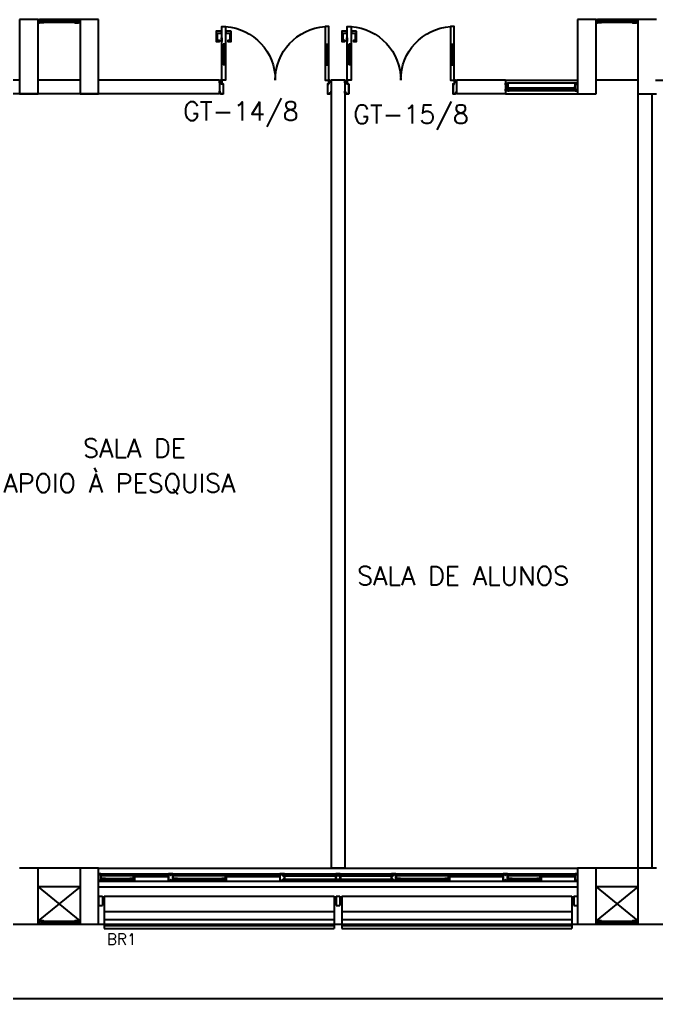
# Model space of a CAD drawing. Header units: millimetres. Extents: x 2686 to 2939, y 1294 to 1441.
# Drawn here: x 2815.47 to 2822.32, y 1393.52 to 1404.05 of the extents above; entities that cross this region are included whole.
import ezdxf

# ---------------------------------------------------------------- set-up
doc = ezdxf.new("R2010")
doc.units = ezdxf.units.MM
for name, color, linetype in [('AR-ALV', 2, 'Continuous'), ('AR-BRISES', 1, 'Continuous'), ('AR-CALÇADA', 1, 'Continuous'), ('AR-ESQ', 1, 'Continuous'), ('AR-ESTC', 3, 'Continuous'), ('AR-PEITORIL', 1, 'Continuous'), ('AR-PORTA', 1, 'Continuous'), ('BR-LINHAS', 1, 'Continuous'), ('BR-MONTANTE', 242, 'Continuous'), ('BR-PAINEL', 1, 'Continuous'), ('BR-SUPORTE', 1, 'Continuous'), ('BR-TEXTO', 2, 'Continuous'), ('DT-ESQ-BAGUETE-C', 1, 'Continuous'), ('DT-ESQ-BAGUETE-V', 1, 'Continuous'), ('DT-ESQ-CHAPA DOBRADA-V', 1, 'Continuous'), ('DT-ESQ-MARCO-V', 1, 'Continuous'), ('DT-ESQ-PERFIL CADEIRA-C', 2, 'Continuous'), ('DT-ESQ-PERFIL CADEIRA-V', 2, 'Continuous'), ('DT-ESQ-PERFIL U SIMPLES-C', 2, 'Continuous'), ('DT-ESQ-PERFIL U-C', 2, 'Continuous'), ('DT-ESQ-PERFIL U-V', 1, 'Continuous'), ('DT-ESQ-VENEZIANA-C', 1, 'Continuous'), ('DT-ESQ-VENEZIANA-V', 1, 'Continuous'), ('DT-ESQ-VIDRO-C', 2, 'Continuous'), ('DT-ESQ-VIDRO-V', 71, 'Continuous'), ('DT-TXTMOD', 1, 'Continuous'), ('ENDEREÇO', 2, 'Continuous'), ('ibio', 2, 'Continuous'), ('maçaneta', 1, 'Continuous'), ('mov', 1, 'Continuous'), ('PM-PERFIL U-C', 2, 'Continuous'), ('PM-VIDRO', 2, 'Continuous'), ('pm1', 2, 'Continuous'), ('pm2', 2, 'Continuous'), ('TEXTO', 2, 'Continuous')]:
    doc.layers.add(name, color=color, linetype=linetype)
doc.styles.add('S10', font='simplex.shx', dxfattribs={"height": 0.1})
doc.styles.add('S12', font='simplex.shx', dxfattribs={"width": 1.1, "height": 0.12})
doc.styles.add('UNB-100', font='simplex.shx', dxfattribs={"height": 0.2})
doc.styles.add('UNB1-100', font='simplex.shx', dxfattribs={"height": 0.2})

# ---------------------------------------------------------------- blocks, each defined once
blk = doc.blocks.new('EF31-P')
at = {"layer": 'DT-ESQ-BAGUETE-C', "ltscale": 0.1}
for points in [[(0.422, -0.08), (0.409, -0.08), (0.409, -0.078), (0.422, -0.078, 0.414214), (0.422, -0.078), (0.422, -0.067, 0.414214), (0.422, -0.067), (0.409, -0.067), (0.409, -0.065), (0.422, -0.065, -0.414214), (0.424, -0.067), (0.424, -0.078, -0.414214)], [(0.702, -0.08), (0.715, -0.08), (0.715, -0.078), (0.702, -0.078, -0.414214), (0.702, -0.078), (0.702, -0.067, -0.414214), (0.702, -0.067), (0.715, -0.067), (0.715, -0.065), (0.702, -0.065, 0.414214), (0.7, -0.067), (0.7, -0.078, 0.414214)], [(1.41, -0.08), (1.396, -0.08), (1.396, -0.078), (1.409, -0.078, 0.414214), (1.41, -0.078), (1.41, -0.067, 0.414214), (1.409, -0.067), (1.396, -0.067), (1.396, -0.065), (1.41, -0.065, -0.414214), (1.411, -0.067), (1.411, -0.078, -0.414214)], [(1.901, -0.08), (1.915, -0.08), (1.915, -0.078), (1.902, -0.078, -0.414214), (1.901, -0.078), (1.901, -0.067, -0.414214), (1.902, -0.067), (1.915, -0.067), (1.915, -0.065), (1.901, -0.065, 0.414214), (1.9, -0.067), (1.9, -0.078, 0.414214)], [(3.81, -0.08), (3.796, -0.08), (3.796, -0.078), (3.809, -0.078, 0.414214), (3.81, -0.078), (3.81, -0.067, 0.414214), (3.809, -0.067), (3.796, -0.067), (3.796, -0.065), (3.81, -0.065, -0.414214), (3.811, -0.067), (3.811, -0.078, -0.414214)], [(4.301, -0.08), (4.315, -0.08), (4.315, -0.078), (4.302, -0.078, -0.414214), (4.301, -0.078), (4.301, -0.067, -0.414214), (4.302, -0.067), (4.315, -0.067), (4.315, -0.065), (4.301, -0.065, 0.414214), (4.3, -0.067), (4.3, -0.078, 0.414214)], [(4.797, -0.08), (4.784, -0.08), (4.784, -0.078), (4.797, -0.078, 0.414214), (4.797, -0.078), (4.797, -0.067, 0.414214), (4.797, -0.067), (4.784, -0.067), (4.784, -0.065), (4.797, -0.065, -0.414214), (4.799, -0.067), (4.799, -0.078, -0.414214)], [(5.076, -0.08), (5.09, -0.08), (5.09, -0.078), (5.077, -0.078, -0.414214), (5.076, -0.078), (5.076, -0.067, -0.414214), (5.077, -0.067), (5.09, -0.067), (5.09, -0.065), (5.076, -0.065, 0.414214), (5.075, -0.067), (5.075, -0.078, 0.414214)], [(0.073, -0.125), (0.06, -0.125), (0.06, -0.124), (0.073, -0.124, 0.414214), (0.073, -0.123), (0.073, -0.112, 0.414214), (0.073, -0.112), (0.06, -0.112), (0.06, -0.11), (0.073, -0.11, -0.414214), (0.075, -0.112), (0.075, -0.124, -0.414214)], [(0.339, -0.125), (0.352, -0.125), (0.352, -0.124), (0.339, -0.124, -0.414214), (0.339, -0.123), (0.339, -0.112, -0.414214), (0.339, -0.112), (0.352, -0.112), (0.352, -0.11), (0.339, -0.11, 0.414214), (0.337, -0.112), (0.337, -0.124, 0.414214)], [(0.848, -0.125), (0.835, -0.125), (0.835, -0.124), (0.848, -0.124, 0.414214), (0.848, -0.123), (0.848, -0.112, 0.414214), (0.848, -0.112), (0.835, -0.112), (0.835, -0.11), (0.848, -0.11, -0.414214), (0.85, -0.112), (0.85, -0.124, -0.414214)], [(1.326, -0.125), (1.34, -0.125), (1.34, -0.124), (1.327, -0.124, -0.414214), (1.326, -0.123), (1.326, -0.112, -0.414214), (1.327, -0.112), (1.34, -0.112), (1.34, -0.11), (1.326, -0.11, 0.414214), (1.325, -0.112), (1.325, -0.124, 0.414214)], [(3.248, -0.125), (3.235, -0.125), (3.235, -0.124), (3.248, -0.124, 0.414214), (3.248, -0.123), (3.248, -0.112, 0.414214), (3.248, -0.112), (3.235, -0.112), (3.235, -0.11), (3.248, -0.11, -0.414214), (3.25, -0.112), (3.25, -0.124, -0.414214)], [(3.726, -0.125), (3.74, -0.125), (3.74, -0.124), (3.727, -0.124, -0.414214), (3.726, -0.123), (3.726, -0.112, -0.414214), (3.727, -0.112), (3.74, -0.112), (3.74, -0.11), (3.726, -0.11, 0.414214), (3.725, -0.112), (3.725, -0.124, 0.414214)], [(4.448, -0.125), (4.435, -0.125), (4.435, -0.124), (4.448, -0.124, 0.414214), (4.448, -0.123), (4.448, -0.112, 0.414214), (4.448, -0.112), (4.435, -0.112), (4.435, -0.11), (4.448, -0.11, -0.414214), (4.45, -0.112), (4.45, -0.124, -0.414214)], [(4.714, -0.125), (4.727, -0.125), (4.727, -0.124), (4.714, -0.124, -0.414214), (4.714, -0.123), (4.714, -0.112, -0.414214), (4.714, -0.112), (4.727, -0.112), (4.727, -0.11), (4.714, -0.11, 0.414214), (4.712, -0.112), (4.712, -0.124, 0.414214)]]:
    blk.add_lwpolyline(points, format="xyb", close=True, dxfattribs=at)
at = {"layer": 'DT-ESQ-BAGUETE-V', "ltscale": 0.1}
for p, q in [((0.422, -0.065), (0.702, -0.065)), ((1.41, -0.065), (1.901, -0.065)), ((3.81, -0.065), (4.301, -0.065)), ((4.797, -0.065), (5.076, -0.065)), ((0.073, -0.11), (0.339, -0.11)), ((0.848, -0.11), (1.326, -0.11)), ((3.248, -0.11), (3.726, -0.11)), ((4.448, -0.11), (4.714, -0.11))]:
    blk.add_line(p, q, dxfattribs=at)
at = {"layer": 'DT-ESQ-CHAPA DOBRADA-V', "ltscale": 0.1}
for p, q in [((0.025, -0.077), (0.374, -0.077)), ((0.025, -0.08), (0.374, -0.08)), ((0.8, -0.077), (1.361, -0.077)), ((0.8, -0.08), (1.361, -0.08)), ((3.2, -0.077), (3.761, -0.077)), ((3.2, -0.08), (3.761, -0.08)), ((4.4, -0.077), (4.749, -0.077)), ((4.4, -0.08), (4.749, -0.08))]:
    blk.add_line(p, q, dxfattribs=at)
at = {"layer": 'DT-ESQ-MARCO-V', "ltscale": 0.1}
for p, q in [((1.998, -0.06), (2.551, -0.06)), ((2.598, -0.06), (3.151, -0.06)), ((1.998, -0.14), (2.551, -0.14)), ((2.598, -0.14), (3.151, -0.14))]:
    blk.add_line(p, q, dxfattribs=at)
at = {"layer": 'DT-ESQ-PERFIL CADEIRA-C', "ltscale": 0.1}
for p, q in [((0.376, -0.088), (0.422, -0.088)), ((0.75, -0.088), (0.702, -0.088)), ((1.363, -0.088), (1.41, -0.088)), ((1.95, -0.088), (1.901, -0.088)), ((3.763, -0.088), (3.81, -0.088)), ((4.35, -0.088), (4.301, -0.088)), ((4.751, -0.088), (4.797, -0.088)), ((5.125, -0.088), (5.076, -0.088)), ((0.025, -0.134), (0.073, -0.134)), ((0.385, -0.134), (0.339, -0.134)), ((0.8, -0.134), (0.848, -0.134)), ((1.373, -0.134), (1.326, -0.134)), ((3.2, -0.134), (3.248, -0.134)), ((3.773, -0.134), (3.726, -0.134)), ((4.4, -0.134), (4.448, -0.134)), ((4.76, -0.134), (4.714, -0.134))]:
    blk.add_line(p, q, dxfattribs=at)
for points in [[(0.422, -0.087, -1), (0.422, -0.09), (0.376, -0.09, -0.414214), (0.374, -0.088), (0.374, -0.067, -0.414214), (0.376, -0.065), (0.407, -0.065, -0.414214), (0.409, -0.067), (0.409, -0.087)], [(0.409, -0.088, -0.198913), (0.408, -0.088, -0.198913), (0.407, -0.087), (0.407, -0.067, 0.414214), (0.407, -0.067), (0.376, -0.067, 0.414214), (0.375, -0.067), (0.375, -0.088, 0.414214), (0.376, -0.088)], [(0.702, -0.09), (0.75, -0.09), (0.75, -0.088), (0.715, -0.088, 0.198912), (0.716, -0.088, 0.198913), (0.716, -0.087), (0.716, -0.067, -0.414214), (0.717, -0.067), (0.75, -0.067), (0.75, -0.065), (0.716, -0.065, 0.414214), (0.715, -0.067), (0.715, -0.078), (0.715, -0.08), (0.715, -0.087), (0.702, -0.087, 1)], [(1.41, -0.087, -1), (1.41, -0.09), (1.363, -0.09, -0.414214), (1.361, -0.088), (1.361, -0.067, -0.414214), (1.363, -0.065), (1.395, -0.065, -0.414214), (1.396, -0.067), (1.396, -0.087)], [(1.396, -0.088, -0.198913), (1.395, -0.088, -0.198913), (1.395, -0.087), (1.395, -0.067, 0.414214), (1.394, -0.067), (1.363, -0.067, 0.414214), (1.363, -0.067), (1.363, -0.088, 0.414214), (1.363, -0.088)], [(1.901, -0.09), (1.95, -0.09), (1.95, -0.088), (1.915, -0.088, 0.198912), (1.916, -0.088, 0.198913), (1.916, -0.087), (1.916, -0.067, -0.414214), (1.917, -0.067), (1.95, -0.067), (1.95, -0.065), (1.916, -0.065, 0.414214), (1.915, -0.067), (1.915, -0.078), (1.915, -0.08), (1.915, -0.087), (1.901, -0.087, 1)], [(3.81, -0.087, -1), (3.81, -0.09), (3.763, -0.09, -0.414214), (3.761, -0.088), (3.761, -0.067, -0.414214), (3.763, -0.065), (3.795, -0.065, -0.414214), (3.796, -0.067), (3.796, -0.087)], [(3.796, -0.088, -0.198913), (3.795, -0.088, -0.198913), (3.795, -0.087), (3.795, -0.067, 0.414214), (3.794, -0.067), (3.763, -0.067, 0.414214), (3.763, -0.067), (3.763, -0.088, 0.414214), (3.763, -0.088)], [(4.301, -0.09), (4.35, -0.09), (4.35, -0.088), (4.315, -0.088, 0.198912), (4.316, -0.088, 0.198913), (4.316, -0.087), (4.316, -0.067, -0.414214), (4.317, -0.067), (4.35, -0.067), (4.35, -0.065), (4.316, -0.065, 0.414214), (4.315, -0.067), (4.315, -0.078), (4.315, -0.08), (4.315, -0.087), (4.301, -0.087, 1)], [(4.797, -0.087, -1), (4.797, -0.09), (4.751, -0.09, -0.414214), (4.749, -0.088), (4.749, -0.067, -0.414214), (4.751, -0.065), (4.782, -0.065, -0.414214), (4.784, -0.067), (4.784, -0.087)], [(4.784, -0.088, -0.198913), (4.783, -0.088, -0.198913), (4.782, -0.087), (4.782, -0.067, 0.414214), (4.782, -0.067), (4.751, -0.067, 0.414214), (4.75, -0.067), (4.75, -0.088, 0.414214), (4.751, -0.088)], [(5.076, -0.09), (5.125, -0.09), (5.125, -0.088), (5.09, -0.088, 0.198912), (5.091, -0.088, 0.198913), (5.091, -0.087), (5.091, -0.067, -0.414214), (5.092, -0.067), (5.125, -0.067), (5.125, -0.065), (5.091, -0.065, 0.414214), (5.09, -0.067), (5.09, -0.078), (5.09, -0.08), (5.09, -0.087), (5.076, -0.087, 1)], [(0.073, -0.135), (0.025, -0.135), (0.025, -0.134), (0.06, -0.134, -0.198912), (0.059, -0.133, -0.198913), (0.058, -0.132), (0.058, -0.112, 0.414214), (0.058, -0.112), (0.025, -0.112), (0.025, -0.11), (0.058, -0.11, -0.414214), (0.06, -0.112), (0.06, -0.124), (0.06, -0.125), (0.06, -0.132), (0.073, -0.132, -1)], [(0.339, -0.132, 1), (0.339, -0.135), (0.385, -0.135, 0.414214), (0.387, -0.133), (0.387, -0.112, 0.414214), (0.385, -0.11), (0.354, -0.11, 0.414214), (0.352, -0.112), (0.352, -0.132)], [(0.352, -0.134, 0.198913), (0.354, -0.133, 0.198913), (0.354, -0.132), (0.354, -0.112, -0.414214), (0.354, -0.112), (0.385, -0.112, -0.414214), (0.386, -0.112), (0.386, -0.133, -0.414214), (0.385, -0.134)], [(0.848, -0.135), (0.8, -0.135), (0.8, -0.134), (0.835, -0.134, -0.198912), (0.834, -0.133, -0.198913), (0.833, -0.132), (0.833, -0.112, 0.414214), (0.833, -0.112), (0.8, -0.112), (0.8, -0.11), (0.833, -0.11, -0.414214), (0.835, -0.112), (0.835, -0.124), (0.835, -0.125), (0.835, -0.132), (0.848, -0.132, -1)], [(1.326, -0.132, 1), (1.326, -0.135), (1.373, -0.135, 0.414214), (1.375, -0.133), (1.375, -0.112, 0.414214), (1.373, -0.11), (1.341, -0.11, 0.414214), (1.34, -0.112), (1.34, -0.132)], [(1.34, -0.134, 0.198913), (1.341, -0.133, 0.198913), (1.341, -0.132), (1.341, -0.112, -0.414214), (1.342, -0.112), (1.373, -0.112, -0.414214), (1.373, -0.112), (1.373, -0.133, -0.414214), (1.373, -0.134)], [(3.248, -0.135), (3.2, -0.135), (3.2, -0.134), (3.235, -0.134, -0.198912), (3.234, -0.133, -0.198913), (3.233, -0.132), (3.233, -0.112, 0.414214), (3.233, -0.112), (3.2, -0.112), (3.2, -0.11), (3.233, -0.11, -0.414214), (3.235, -0.112), (3.235, -0.124), (3.235, -0.125), (3.235, -0.132), (3.248, -0.132, -1)], [(3.726, -0.132, 1), (3.726, -0.135), (3.773, -0.135, 0.414214), (3.775, -0.133), (3.775, -0.112, 0.414214), (3.773, -0.11), (3.741, -0.11, 0.414214), (3.74, -0.112), (3.74, -0.132)], [(3.74, -0.134, 0.198913), (3.741, -0.133, 0.198913), (3.741, -0.132), (3.741, -0.112, -0.414214), (3.742, -0.112), (3.773, -0.112, -0.414214), (3.773, -0.112), (3.773, -0.133, -0.414214), (3.773, -0.134)], [(4.448, -0.135), (4.4, -0.135), (4.4, -0.134), (4.435, -0.134, -0.198912), (4.434, -0.133, -0.198913), (4.433, -0.132), (4.433, -0.112, 0.414214), (4.433, -0.112), (4.4, -0.112), (4.4, -0.11), (4.433, -0.11, -0.414214), (4.435, -0.112), (4.435, -0.124), (4.435, -0.125), (4.435, -0.132), (4.448, -0.132, -1)], [(4.714, -0.132, 1), (4.714, -0.135), (4.76, -0.135, 0.414214), (4.762, -0.133), (4.762, -0.112, 0.414214), (4.76, -0.11), (4.729, -0.11, 0.414214), (4.727, -0.112), (4.727, -0.132)], [(4.727, -0.134, 0.198913), (4.729, -0.133, 0.198913), (4.729, -0.132), (4.729, -0.112, -0.414214), (4.729, -0.112), (4.76, -0.112, -0.414214), (4.761, -0.112), (4.761, -0.133, -0.414214), (4.76, -0.134)]]:
    blk.add_lwpolyline(points, format="xyb", close=True, dxfattribs=at)
at = {"layer": 'DT-ESQ-PERFIL CADEIRA-V', "ltscale": 0.1}
for p, q in [((0.407, -0.09), (0.702, -0.09)), ((1.395, -0.09), (1.901, -0.09)), ((3.795, -0.09), (4.301, -0.09)), ((4.782, -0.09), (5.076, -0.09)), ((0.073, -0.135), (0.339, -0.135)), ((0.848, -0.135), (1.326, -0.135)), ((3.248, -0.135), (3.726, -0.135)), ((4.448, -0.135), (4.714, -0.135))]:
    blk.add_line(p, q, dxfattribs=at)
at = {"layer": 'DT-ESQ-PERFIL U SIMPLES-C', "ltscale": 0.1}
for points in [[(0.376, -0.102), (0.384, -0.102), (0.384, -0.1), (0.376, -0.1, -0.414214), (0.375, -0.1), (0.375, -0.092, -0.414214), (0.376, -0.091), (0.384, -0.091), (0.384, -0.09), (0.376, -0.09, 0.414214), (0.374, -0.092), (0.374, -0.1, 0.414214)], [(0.385, -0.098), (0.377, -0.098), (0.377, -0.1), (0.385, -0.1, -0.414214), (0.386, -0.1), (0.386, -0.108, -0.414214), (0.385, -0.108), (0.377, -0.108), (0.377, -0.11), (0.385, -0.11, 0.414214), (0.387, -0.108), (0.387, -0.1, 0.414214)], [(1.363, -0.102), (1.371, -0.102), (1.371, -0.1), (1.363, -0.1, -0.414214), (1.363, -0.1), (1.363, -0.092, -0.414214), (1.363, -0.091), (1.371, -0.091), (1.371, -0.09), (1.363, -0.09, 0.414214), (1.361, -0.092), (1.361, -0.1, 0.414214)], [(1.373, -0.098), (1.365, -0.098), (1.365, -0.1), (1.373, -0.1, -0.414214), (1.373, -0.1), (1.373, -0.108, -0.414214), (1.373, -0.108), (1.365, -0.108), (1.365, -0.11), (1.373, -0.11, 0.414214), (1.375, -0.108), (1.375, -0.1, 0.414214)], [(3.763, -0.102), (3.771, -0.102), (3.771, -0.1), (3.763, -0.1, -0.414214), (3.763, -0.1), (3.763, -0.092, -0.414214), (3.763, -0.091), (3.771, -0.091), (3.771, -0.09), (3.763, -0.09, 0.414214), (3.761, -0.092), (3.761, -0.1, 0.414214)], [(3.773, -0.098), (3.765, -0.098), (3.765, -0.1), (3.773, -0.1, -0.414214), (3.773, -0.1), (3.773, -0.108, -0.414214), (3.773, -0.108), (3.765, -0.108), (3.765, -0.11), (3.773, -0.11, 0.414214), (3.775, -0.108), (3.775, -0.1, 0.414214)], [(4.751, -0.102), (4.759, -0.102), (4.759, -0.1), (4.751, -0.1, -0.414214), (4.75, -0.1), (4.75, -0.092, -0.414214), (4.751, -0.091), (4.759, -0.091), (4.759, -0.09), (4.751, -0.09, 0.414214), (4.749, -0.092), (4.749, -0.1, 0.414214)], [(4.76, -0.098), (4.752, -0.098), (4.752, -0.1), (4.76, -0.1, -0.414214), (4.761, -0.1), (4.761, -0.108, -0.414214), (4.76, -0.108), (4.752, -0.108), (4.752, -0.11), (4.76, -0.11, 0.414214), (4.762, -0.108), (4.762, -0.1, 0.414214)]]:
    blk.add_lwpolyline(points, format="xyb", close=True, dxfattribs=at)
at = {"layer": 'DT-ESQ-PERFIL U-C', "ltscale": 0.1}
for points in [[(0, -0.062, -0.414214), (0.001, -0.06), (0.023, -0.06, -0.414214), (0.025, -0.062), (0.025, -0.138, -0.414214), (0.023, -0.14), (0.001, -0.14, -0.414214), (0, -0.138), (0, -0.125), (0.001, -0.125), (0.001, -0.138, 0.414214), (0.002, -0.138), (0.023, -0.138, 0.414214), (0.023, -0.138), (0.023, -0.062, 0.414214), (0.023, -0.062), (0.002, -0.062, 0.414214), (0.001, -0.062), (0.001, -0.075), (0, -0.075)], [(0.775, -0.062, 0.414214), (0.773, -0.06), (0.751, -0.06, 0.414214), (0.75, -0.062), (0.75, -0.138, 0.414214), (0.751, -0.14), (0.773, -0.14, 0.414214), (0.775, -0.138), (0.775, -0.125), (0.773, -0.125), (0.773, -0.138, -0.414214), (0.773, -0.138), (0.752, -0.138, -0.414214), (0.751, -0.138), (0.751, -0.062, -0.414214), (0.752, -0.062), (0.773, -0.062, -0.414214), (0.773, -0.062), (0.773, -0.075), (0.775, -0.075)], [(0.775, -0.062, -0.414214), (0.776, -0.06), (0.798, -0.06, -0.414214), (0.8, -0.062), (0.8, -0.138, -0.414214), (0.798, -0.14), (0.776, -0.14, -0.414214), (0.775, -0.138), (0.775, -0.125), (0.776, -0.125), (0.776, -0.138, 0.414214), (0.777, -0.138), (0.798, -0.138, 0.414214), (0.798, -0.138), (0.798, -0.062, 0.414214), (0.798, -0.062), (0.777, -0.062, 0.414214), (0.776, -0.062), (0.776, -0.075), (0.775, -0.075)], [(1.975, -0.062, 0.414214), (1.973, -0.06), (1.951, -0.06, 0.414214), (1.95, -0.062), (1.95, -0.138, 0.414214), (1.951, -0.14), (1.973, -0.14, 0.414214), (1.975, -0.138), (1.975, -0.125), (1.973, -0.125), (1.973, -0.138, -0.414214), (1.973, -0.138), (1.952, -0.138, -0.414214), (1.951, -0.138), (1.951, -0.062, -0.414214), (1.952, -0.062), (1.973, -0.062, -0.414214), (1.973, -0.062), (1.973, -0.075), (1.975, -0.075)], [(2, -0.129), (2, -0.138, -0.414214), (1.998, -0.14), (1.976, -0.14, -0.414214), (1.975, -0.138), (1.975, -0.125), (1.976, -0.125), (1.976, -0.138, 0.414214), (1.977, -0.138), (1.998, -0.138, 0.414214), (1.998, -0.138), (1.998, -0.129), (1.985, -0.129, -0.414214), (1.984, -0.127), (1.984, -0.117, -0.414214), (1.985, -0.116), (1.998, -0.116), (1.998, -0.084), (1.985, -0.084, -0.414214), (1.984, -0.083), (1.984, -0.073, -0.414214), (1.985, -0.071), (1.998, -0.071), (1.998, -0.062, 0.414214), (1.998, -0.062), (1.977, -0.062, 0.414214), (1.976, -0.062), (1.976, -0.075), (1.975, -0.075), (1.975, -0.062, -0.414214), (1.976, -0.06), (1.998, -0.06, -0.414214), (2, -0.062), (2, -0.071, -0.414214), (1.998, -0.073), (1.985, -0.073), (1.985, -0.083), (1.998, -0.083), (1.998, -0.083, -0.414214), (2, -0.084), (2, -0.116, -0.414214), (1.998, -0.117), (1.998, -0.117), (1.985, -0.117), (1.985, -0.127), (1.998, -0.127, -0.414214)], [(2.55, -0.129), (2.55, -0.138, 0.414214), (2.551, -0.14), (2.573, -0.14, 0.414214), (2.575, -0.138), (2.575, -0.125), (2.573, -0.125), (2.573, -0.138, -0.414214), (2.573, -0.138), (2.552, -0.138, -0.414214), (2.551, -0.138), (2.551, -0.129), (2.564, -0.129, 0.414214), (2.566, -0.127), (2.566, -0.117, 0.414214), (2.564, -0.116), (2.551, -0.116), (2.551, -0.084), (2.564, -0.084, 0.414214), (2.566, -0.083), (2.566, -0.073, 0.414214), (2.564, -0.071), (2.551, -0.071), (2.551, -0.062, -0.414214), (2.552, -0.062), (2.573, -0.062, -0.414214), (2.573, -0.062), (2.573, -0.075), (2.575, -0.075), (2.575, -0.062, 0.414214), (2.573, -0.06), (2.551, -0.06, 0.414214), (2.55, -0.062), (2.55, -0.071, 0.414214), (2.551, -0.073), (2.564, -0.073), (2.564, -0.083), (2.551, -0.083), (2.551, -0.083, 0.414214), (2.55, -0.084), (2.55, -0.116, 0.414214), (2.551, -0.117), (2.551, -0.117), (2.564, -0.117), (2.564, -0.127), (2.551, -0.127, 0.414214)], [(2.6, -0.129), (2.6, -0.138, -0.414214), (2.598, -0.14), (2.576, -0.14, -0.414214), (2.575, -0.138), (2.575, -0.125), (2.576, -0.125), (2.576, -0.138, 0.414214), (2.577, -0.138), (2.598, -0.138, 0.414214), (2.598, -0.138), (2.598, -0.129), (2.585, -0.129, -0.414214), (2.584, -0.127), (2.584, -0.117, -0.414214), (2.585, -0.116), (2.598, -0.116), (2.598, -0.084), (2.585, -0.084, -0.414214), (2.584, -0.083), (2.584, -0.073, -0.414214), (2.585, -0.071), (2.598, -0.071), (2.598, -0.062, 0.414214), (2.598, -0.062), (2.577, -0.062, 0.414214), (2.576, -0.062), (2.576, -0.075), (2.575, -0.075), (2.575, -0.062, -0.414214), (2.576, -0.06), (2.598, -0.06, -0.414214), (2.6, -0.062), (2.6, -0.071, -0.414214), (2.598, -0.073), (2.585, -0.073), (2.585, -0.083), (2.598, -0.083), (2.598, -0.083, -0.414214), (2.6, -0.084), (2.6, -0.116, -0.414214), (2.598, -0.117), (2.598, -0.117), (2.585, -0.117), (2.585, -0.127), (2.598, -0.127, -0.414214)], [(3.15, -0.129), (3.15, -0.138, 0.414214), (3.151, -0.14), (3.173, -0.14, 0.414214), (3.175, -0.138), (3.175, -0.125), (3.173, -0.125), (3.173, -0.138, -0.414214), (3.173, -0.138), (3.152, -0.138, -0.414214), (3.151, -0.138), (3.151, -0.129), (3.164, -0.129, 0.414214), (3.166, -0.127), (3.166, -0.117, 0.414214), (3.164, -0.116), (3.151, -0.116), (3.151, -0.084), (3.164, -0.084, 0.414214), (3.166, -0.083), (3.166, -0.073, 0.414214), (3.164, -0.071), (3.151, -0.071), (3.151, -0.062, -0.414214), (3.152, -0.062), (3.173, -0.062, -0.414214), (3.173, -0.062), (3.173, -0.075), (3.175, -0.075), (3.175, -0.062, 0.414214), (3.173, -0.06), (3.151, -0.06, 0.414214), (3.15, -0.062), (3.15, -0.071, 0.414214), (3.151, -0.073), (3.164, -0.073), (3.164, -0.083), (3.151, -0.083), (3.151, -0.083, 0.414214), (3.15, -0.084), (3.15, -0.116, 0.414214), (3.151, -0.117), (3.151, -0.117), (3.164, -0.117), (3.164, -0.127), (3.151, -0.127, 0.414214)], [(3.175, -0.062, -0.414214), (3.176, -0.06), (3.198, -0.06, -0.414214), (3.2, -0.062), (3.2, -0.138, -0.414214), (3.198, -0.14), (3.176, -0.14, -0.414214), (3.175, -0.138), (3.175, -0.125), (3.176, -0.125), (3.176, -0.138, 0.414214), (3.177, -0.138), (3.198, -0.138, 0.414214), (3.198, -0.138), (3.198, -0.062, 0.414214), (3.198, -0.062), (3.177, -0.062, 0.414214), (3.176, -0.062), (3.176, -0.075), (3.175, -0.075)], [(4.375, -0.062, 0.414214), (4.373, -0.06), (4.351, -0.06, 0.414214), (4.35, -0.062), (4.35, -0.138, 0.414214), (4.351, -0.14), (4.373, -0.14, 0.414214), (4.375, -0.138), (4.375, -0.125), (4.373, -0.125), (4.373, -0.138, -0.414214), (4.373, -0.138), (4.352, -0.138, -0.414214), (4.351, -0.138), (4.351, -0.062, -0.414214), (4.352, -0.062), (4.373, -0.062, -0.414214), (4.373, -0.062), (4.373, -0.075), (4.375, -0.075)], [(4.375, -0.062, -0.414214), (4.376, -0.06), (4.398, -0.06, -0.414214), (4.4, -0.062), (4.4, -0.138, -0.414214), (4.398, -0.14), (4.376, -0.14, -0.414214), (4.375, -0.138), (4.375, -0.125), (4.376, -0.125), (4.376, -0.138, 0.414214), (4.377, -0.138), (4.398, -0.138, 0.414214), (4.398, -0.138), (4.398, -0.062, 0.414214), (4.398, -0.062), (4.377, -0.062, 0.414214), (4.376, -0.062), (4.376, -0.075), (4.375, -0.075)], [(5.15, -0.062, 0.414214), (5.148, -0.06), (5.126, -0.06, 0.414214), (5.125, -0.062), (5.125, -0.138, 0.414214), (5.126, -0.14), (5.148, -0.14, 0.414214), (5.15, -0.138), (5.15, -0.125), (5.148, -0.125), (5.148, -0.138, -0.414214), (5.148, -0.138), (5.127, -0.138, -0.414214), (5.126, -0.138), (5.126, -0.062, -0.414214), (5.127, -0.062), (5.148, -0.062, -0.414214), (5.148, -0.062), (5.148, -0.075), (5.15, -0.075)]]:
    blk.add_lwpolyline(points, format="xyb", close=True, dxfattribs=at)
at = {"layer": 'DT-ESQ-PERFIL U-V', "ltscale": 0.1}
for p, q in [((0.023, -0.06), (0.751, -0.06)), ((0.798, -0.06), (1.951, -0.06)), ((3.198, -0.06), (4.351, -0.06)), ((4.398, -0.06), (5.126, -0.06)), ((0.023, -0.14), (0.751, -0.14)), ((0.798, -0.14), (1.951, -0.14)), ((3.198, -0.14), (4.351, -0.14)), ((4.398, -0.14), (5.126, -0.14))]:
    blk.add_line(p, q, dxfattribs=at)
at = {"layer": 'DT-ESQ-VIDRO-C', "ltscale": 0.1}
for points in [[(0.712, -0.085), (0.712, -0.082), (0.411, -0.082), (0.411, -0.085)], [(1.912, -0.085), (1.912, -0.082), (1.399, -0.082), (1.399, -0.085)], [(2.562, -0.081), (2.562, -0.075), (1.987, -0.075), (1.987, -0.081)], [(3.162, -0.081), (3.162, -0.075), (2.587, -0.075), (2.587, -0.081)], [(4.312, -0.085), (4.312, -0.082), (3.799, -0.082), (3.799, -0.085)], [(5.087, -0.085), (5.087, -0.082), (4.786, -0.082), (4.786, -0.085)], [(0.063, -0.13), (0.063, -0.127), (0.349, -0.127), (0.349, -0.13)], [(0.838, -0.13), (0.838, -0.127), (1.337, -0.127), (1.337, -0.13)], [(3.238, -0.13), (3.238, -0.127), (3.737, -0.127), (3.737, -0.13)], [(4.438, -0.13), (4.438, -0.127), (4.724, -0.127), (4.724, -0.13)]]:
    blk.add_lwpolyline(points, close=True, dxfattribs=at)
at = {"layer": 'DT-ESQ-VIDRO-V', "ltscale": 0.1}
for points in [[(2.562, -0.119), (2.562, -0.125), (1.987, -0.125), (1.987, -0.119)], [(3.162, -0.119), (3.162, -0.125), (2.587, -0.125), (2.587, -0.119)]]:
    blk.add_lwpolyline(points, close=True, dxfattribs=at)
at = {"layer": 'DT-TXTMOD', "ltscale": 0.1, "style": 'S10', "flags": 3}
for tag, p in [('M01', (0.025, -0.28)), ('M02', (0.325, -0.28)), ('M03', (0.627, -0.28)), ('M04', (0.929, -0.28)), ('M05', (1.231, -0.28)), ('M06', (1.532, -0.28)), ('M07', (1.834, -0.28)), ('M08', (2.136, -0.28)), ('M09', (2.438, -0.28)), ('M10', (2.739, -0.28)), ('M11', (3.041, -0.28)), ('M12', (3.343, -0.28)), ('M13', (3.645, -0.28)), ('M14', (3.946, -0.28)), ('M15', (4.248, -0.28)), ('M16', (4.55, -0.28)), ('M17', (4.852, -0.28))]:
    blk.add_attdef(tag, p, '', height=0.1, dxfattribs=at)
blk = doc.blocks.new('EF01-P')
at = {"layer": 'DT-ESQ-BAGUETE-C', "ltscale": 0.1}
for points in [[(0.002, 0.035), (0.015, 0.035), (0.015, 0.033), (0.002, 0.033), (0.002, 0.005), (0.015, 0.005), (0.015, 0.004), (0.002, 0.004, -0.414214), (0, 0.005), (0, 0.033, -0.414214)], [(0.448, 0.035), (0.435, 0.035), (0.435, 0.033), (0.448, 0.033), (0.448, 0.005), (0.435, 0.005), (0.435, 0.004), (0.448, 0.004, 0.414214), (0.45, 0.005), (0.45, 0.033, 0.414214)]]:
    blk.add_lwpolyline(points, format="xyb", close=True, dxfattribs=at)
at = {"layer": 'DT-ESQ-PERFIL CADEIRA-C', "ltscale": 0.1}
for points in [[(0.01, 0.002), (0.01, 0.003), (0.002, 0.003, 1), (0.002, 0), (0.015, 0, 0.414214), (0.016, 0.002), (0.016, 0.033), (0.043, 0.033)], [(0.043, 0.006), (0.018, 0.006), (0.018, 0.016), (0.016, 0.016), (0.016, 0.006, 0.414214), (0.018, 0.005), (0.043, 0.005), (0.056, 0.005, 1), (0.056, 0.008), (0.043, 0.008), (0.043, 0.02), (0.043, 0.032), (0.056, 0.032, 1), (0.056, 0.035), (0.043, 0.035), (0.016, 0.035, 0.414214), (0.015, 0.033), (0.015, 0.002), (0.002, 0.002)], [(0.041, 0.02), (0.041, 0.032, -0.414214), (0.043, 0.033), (0.056, 0.033)], [(0.041, 0.02), (0.041, 0.008, 0.414214), (0.043, 0.006), (0.056, 0.006)], [(0.407, 0.006), (0.432, 0.006), (0.432, 0.016), (0.433, 0.016), (0.433, 0.006, -0.414214), (0.432, 0.005), (0.407, 0.005), (0.394, 0.005, -1), (0.394, 0.008), (0.407, 0.008), (0.407, 0.02), (0.407, 0.032), (0.394, 0.032, -1), (0.394, 0.035), (0.407, 0.035), (0.433, 0.035, -0.414214), (0.435, 0.033), (0.435, 0.002), (0.448, 0.002)], [(0.408, 0.02), (0.408, 0.032, 0.414214), (0.407, 0.033), (0.394, 0.033)], [(0.408, 0.02), (0.408, 0.008, -0.414214), (0.407, 0.006), (0.394, 0.006)], [(0.44, 0.002), (0.44, 0.003), (0.448, 0.003, -1), (0.448, 0), (0.435, 0, -0.414214), (0.433, 0.002), (0.433, 0.033), (0.407, 0.033)]]:
    blk.add_lwpolyline(points, format="xyb", dxfattribs=at)
at = {"layer": 'DT-ESQ-PERFIL CADEIRA-V', "ltscale": 0.1}
blk.add_line((0.015, 0), (0.435, 0), dxfattribs=at)
at = {"layer": 'DT-ESQ-VENEZIANA-C', "ltscale": 0.1}
for p, q in [((0.043, 0.011), (0.407, 0.011)), ((0.043, 0.009), (0.407, 0.009))]:
    blk.add_line(p, q, dxfattribs=at)
at = {"layer": 'DT-ESQ-VENEZIANA-V', "ltscale": 0.1}
blk.add_line((0.043, 0.031), (0.407, 0.031), dxfattribs=at)
blk = doc.blocks.new('BR-MODULO1')
at = {"layer": 'BR-LINHAS'}
for p, q in [((0.06, -0.265), (2.535, -0.265)), ((2.615, -0.265), (5.09, -0.265)), ((0.06, -0.352), (2.535, -0.352)), ((0.06, -0.415), (2.535, -0.415)), ((2.615, -0.352), (5.09, -0.352)), ((2.615, -0.415), (5.09, -0.415))]:
    blk.add_line(p, q, dxfattribs=at)
at = {"layer": 'BR-MONTANTE'}
for p, q in [((0, -0.1), (0, -0.2)), ((0, -0.1), (0.04, -0.1)), ((0.04, -0.1), (0.04, -0.2)), ((2.555, -0.1), (2.595, -0.1)), ((2.555, -0.1), (2.555, -0.2)), ((2.595, -0.1), (2.595, -0.2)), ((5.11, -0.1), (5.11, -0.2)), ((5.11, -0.1), (5.15, -0.1)), ((5.15, -0.1), (5.15, -0.2)), ((0, -0.2), (0.04, -0.2)), ((2.555, -0.2), (2.595, -0.2)), ((5.11, -0.2), (5.15, -0.2))]:
    blk.add_line(p, q, dxfattribs=at)
at = {"layer": 'BR-PAINEL'}
for p, q in [((0.06, -0.1), (2.535, -0.1)), ((0.06, -0.1), (0.06, -0.45)), ((2.535, -0.1), (2.535, -0.45)), ((2.615, -0.1), (2.615, -0.45)), ((2.615, -0.1), (5.09, -0.1)), ((5.09, -0.1), (5.09, -0.45)), ((0.06, -0.45), (2.535, -0.45)), ((2.615, -0.45), (5.09, -0.45))]:
    blk.add_line(p, q, dxfattribs=at)
at = {"layer": 'BR-SUPORTE'}
for p, q in [((0.04, -0.14), (0.06, -0.14)), ((0.04, -0.16), (0.06, -0.16)), ((0.05, -0.14), (0.05, -0.16)), ((2.535, -0.14), (2.555, -0.14)), ((2.535, -0.16), (2.555, -0.16)), ((2.545, -0.14), (2.545, -0.16)), ((2.615, -0.14), (2.595, -0.14)), ((2.615, -0.16), (2.595, -0.16)), ((2.605, -0.14), (2.605, -0.16)), ((5.09, -0.14), (5.11, -0.14)), ((5.09, -0.16), (5.11, -0.16)), ((5.1, -0.14), (5.1, -0.16))]:
    blk.add_line(p, q, dxfattribs=at)
blk = doc.blocks.new('EF04A-P')
at = {"layer": 'DT-ESQ-BAGUETE-C', "ltscale": 0.1}
for points in [[(0.039, -0.05), (0.0255, -0.05), (0.0255, -0.0485), (0.039, -0.0485), (0.039, -0.0365), (0.0255, -0.0365), (0.0255, -0.035), (0.039, -0.035, -0.4142136), (0.0405, -0.0365), (0.0405, -0.0485, -0.4142136)], [(0.736, -0.05), (0.7495, -0.05), (0.7495, -0.0485), (0.736, -0.0485), (0.736, -0.0365), (0.7495, -0.0365), (0.7495, -0.035), (0.736, -0.035, 0.4142136), (0.7345, -0.0365), (0.7345, -0.0485, 0.4142136)]]:
    blk.add_lwpolyline(points, format="xyb", close=True, dxfattribs=at)
at = {"layer": 'DT-ESQ-BAGUETE-V', "ltscale": 0.1}
blk.add_line((0.736, -0.05), (0.039, -0.05), dxfattribs=at)
at = {"layer": 'DT-ESQ-CHAPA DOBRADA-V', "ltscale": 0.1}
blk.add_line((0.735, -0.067), (0.04, -0.067), dxfattribs=at)
at = {"layer": 'DT-ESQ-MARCO-V', "ltscale": 0.1}
for p, q in [((0.0235, -0.035), (0.7515, -0.035)), ((0.0235, -0.115), (0.7515, -0.115))]:
    blk.add_line(p, q, dxfattribs=at)
at = {"layer": 'DT-ESQ-PERFIL U-C', "ltscale": 0.1}
for points in [[(0.025, -0.0655), (0.025, -0.0655, 0.4142136), (0.0235, -0.067), (0.0235, -0.1135), (0.0015, -0.1135), (0.0015, -0.1), (0, -0.1), (0, -0.1135, 0.4142136), (0.0015, -0.115), (0.0235, -0.115, 0.4142136), (0.025, -0.1135), (0.025, -0.067), (0.04, -0.067, 1), (0.04, -0.064), (0.025, -0.064), (0.025, -0.0365, 0.4142136), (0.0235, -0.035), (0.0015, -0.035, 0.4142136), (0, -0.0365), (0, -0.05), (0.0015, -0.05), (0.0015, -0.0365), (0.0235, -0.0365), (0.0235, -0.064, 0.4142136), (0.025, -0.0655), (0.04, -0.0655)], [(0.75, -0.0655), (0.75, -0.0655, -0.4142136), (0.7515, -0.067), (0.7515, -0.1135), (0.7735, -0.1135), (0.7735, -0.1), (0.775, -0.1), (0.775, -0.1135, -0.4142136), (0.7735, -0.115), (0.7515, -0.115, -0.4142136), (0.75, -0.1135), (0.75, -0.067), (0.735, -0.067, -1), (0.735, -0.064), (0.75, -0.064), (0.75, -0.0365, -0.4142136), (0.7515, -0.035), (0.7735, -0.035, -0.4142136), (0.775, -0.0365), (0.775, -0.05), (0.7735, -0.05), (0.7735, -0.0365), (0.7515, -0.0365), (0.7515, -0.064, -0.4142136), (0.75, -0.0655), (0.735, -0.0655)]]:
    blk.add_lwpolyline(points, format="xyb", dxfattribs=at)
at = {"layer": 'DT-ESQ-VIDRO-C', "ltscale": 0.1}
blk.add_lwpolyline([(0.027, -0.062), (0.027, -0.052), (0.748, -0.052), (0.748, -0.062)], close=True, dxfattribs=at)
at = {"layer": 'DT-TXTMOD', "ltscale": 0.1, "style": 'S10', "flags": 3}
blk.add_attdef('EF04A', (0.05, 0), '', height=0.1, dxfattribs=at)
blk = doc.blocks.new('marco-d')
at = {"layer": 'PM-PERFIL U-C'}
for p, q in [((-0.013, 0), (-0.001, 0)), ((-0.025, -0.03), (-0.025, -0.011)), ((-0.023, -0.03), (-0.025, -0.03)), ((-0.023, -0.01), (-0.015, -0.01)), ((-0.014, -0.012), (-0.023, -0.012)), ((-0.023, -0.012), (-0.023, -0.03)), ((-0.015, -0.01), (-0.015, -0.001)), ((-0.002, -0.002), (-0.013, -0.002)), ((-0.013, -0.002), (-0.013, -0.01)), ((-0.002, -0.041), (-0.002, -0.002)), ((0.013, -0.043), (-0.001, -0.043)), ((0, -0.001), (0, -0.041)), ((0.013, -0.041), (0, -0.041)), ((0.013, -0.043), (0.013, -0.148)), ((0.015, -0.042), (0.015, -0.148)), ((-0.025, -0.138), (-0.025, -0.12)), ((-0.025, -0.12), (-0.023, -0.12)), ((-0.023, -0.12), (-0.023, -0.138)), ((-0.023, -0.138), (-0.014, -0.138)), ((-0.015, -0.14), (-0.023, -0.14)), ((-0.015, -0.148), (-0.015, -0.14)), ((-0.013, -0.139), (-0.013, -0.148)), ((-0.013, -0.148), (0.013, -0.148)), ((0.013, -0.15), (-0.013, -0.15))]:
    blk.add_line(p, q, dxfattribs=at)
for centre, start, end in [((-0.013, -0.001), 90, 180), ((-0.001, -0.001), 360, 90), ((-0.023, -0.011), 90, 180), ((-0.014, -0.01), 270, 0), ((-0.001, -0.041), 180, 270), ((0.013, -0.042), 0, 90), ((-0.023, -0.138), 180, 270), ((-0.013, -0.148), 180, 270), ((-0.014, -0.139), 0, 90), ((0.013, -0.148), 269.9386, 0)]:
    blk.add_arc(centre, 0.0015, start, end, dxfattribs=at)
blk = doc.blocks.new('marco-e')
at = {"layer": 'PM-PERFIL U-C'}
for p, q in [((-0.015, -0.043), (-0.015, -0.149)), ((-0.013, -0.041), (0, -0.041)), ((-0.013, -0.043), (0.001, -0.043)), ((-0.013, -0.043), (-0.013, -0.148)), ((0, -0.002), (0, -0.041)), ((0.014, 0), (0.002, 0)), ((0.002, -0.042), (0.002, -0.002)), ((0.002, -0.002), (0.013, -0.002)), ((0.013, -0.002), (0.013, -0.011)), ((0.015, -0.01), (0.015, -0.002)), ((0.024, -0.01), (0.015, -0.01)), ((0.015, -0.012), (0.023, -0.012)), ((0.023, -0.012), (0.023, -0.03)), ((0.023, -0.03), (0.025, -0.03)), ((0.025, -0.03), (0.025, -0.012)), ((0.013, -0.148), (-0.013, -0.148)), ((-0.013, -0.15), (0.014, -0.15)), ((0.013, -0.14), (0.013, -0.148)), ((0.023, -0.138), (0.015, -0.138)), ((0.015, -0.14), (0.024, -0.14)), ((0.015, -0.149), (0.015, -0.14)), ((0.025, -0.12), (0.023, -0.12)), ((0.023, -0.12), (0.023, -0.138)), ((0.025, -0.139), (0.025, -0.12))]:
    blk.add_line(p, q, dxfattribs=at)
for centre, start, end in [((-0.013, -0.043), 90, 180), ((0.002, -0.002), 90, 180), ((0.001, -0.042), 270, 0), ((0.015, -0.011), 180, 270), ((0.014, -0.002), 0, 90), ((0.024, -0.012), 0, 90), ((-0.013, -0.149), 180, 270.0614), ((0.015, -0.14), 90, 180), ((0.014, -0.149), 270, 0), ((0.024, -0.139), 270, 0)]:
    blk.add_arc(centre, 0.0015, start, end, dxfattribs=at)
blk = doc.blocks.new('PM6V-B')
at = {"layer": 'maçaneta'}
for points in [[(1.075, 0.675), (1.13, 0.675), (1.13, 0.655), (1.091, 0.655, 0.414214), (1.09, 0.654), (1.09, 0.575), (1.11, 0.575), (1.11, 0.565), (1.075, 0.565)], [(1.18, 0.675), (1.235, 0.675), (1.235, 0.565), (1.2, 0.565), (1.2, 0.575), (1.22, 0.575), (1.22, 0.654, 0.414214), (1.218, 0.655), (1.18, 0.655)]]:
    blk.add_lwpolyline(points, format="xyb", close=True, dxfattribs=at)
for points in [[(1.13, 0.565), (1.13, 0.605), (1.135, 0.605), (1.135, 0.565)], [(1.18, 0.565), (1.18, 0.605), (1.175, 0.605), (1.175, 0.565)]]:
    blk.add_lwpolyline(points, close=True, dxfattribs=at)
at = {"layer": 'mov'}
for centre, start, end in [((0.025, 0.151), 359.8606, 86.0112), ((1.175, 0.151), 93.9888, 180.1394)]:
    blk.add_arc(centre, 0.575, start, end, dxfattribs=at)
at = {"layer": 'PM-VIDRO'}
for p, q in [((0.04, 0.325), (0.04, 0.525)), ((0.05, 0.525), (0.05, 0.325)), ((1.15, 0.525), (1.15, 0.325)), ((1.16, 0.325), (1.16, 0.525))]:
    blk.add_line(p, q, dxfattribs=at)
at = {"layer": 'pm1'}
for p, q in [((0.065, 0.535), (0.04, 0.535)), ((0.04, 0.525), (0.04, 0.535)), ((0.05, 0.535), (0.05, 0.525)), ((0.065, 0.535), (0.065, 0.525)), ((1.135, 0.535), (1.135, 0.525)), ((1.135, 0.535), (1.16, 0.535)), ((1.15, 0.535), (1.15, 0.525)), ((1.16, 0.525), (1.16, 0.535)), ((0.04, 0.525), (0.025, 0.525)), ((0.065, 0.525), (0.05, 0.525)), ((1.135, 0.525), (1.15, 0.525)), ((1.16, 0.525), (1.175, 0.525)), ((0.04, 0.325), (0.025, 0.325)), ((0.04, 0.315), (0.04, 0.325)), ((0.065, 0.325), (0.05, 0.325)), ((0.05, 0.325), (0.05, 0.315)), ((0.065, 0.325), (0.065, 0.315)), ((1.135, 0.325), (1.135, 0.315)), ((1.135, 0.325), (1.15, 0.325)), ((1.15, 0.325), (1.15, 0.315)), ((1.16, 0.315), (1.16, 0.325)), ((1.16, 0.325), (1.175, 0.325)), ((0.065, 0.315), (0.04, 0.315)), ((1.135, 0.315), (1.16, 0.315))]:
    blk.add_line(p, q, dxfattribs=at)
for points in [[(0.025, 0.525), (0.025, 0.725), (0.065, 0.725), (0.065, 0.525)], [(1.175, 0.525), (1.175, 0.725), (1.135, 0.725), (1.135, 0.525)], [(0.065, 0.325), (0.065, 0.15), (0.025, 0.15), (0.025, 0.325)], [(1.135, 0.325), (1.135, 0.15), (1.175, 0.15), (1.175, 0.325)]]:
    blk.add_lwpolyline(points, dxfattribs=at)
at = {"layer": 'pm2'}
for p, q in [((0.025, 0.325), (0.025, 0.525)), ((0.065, 0.525), (0.065, 0.325)), ((1.135, 0.525), (1.135, 0.325)), ((1.175, 0.325), (1.175, 0.525))]:
    blk.add_line(p, q, dxfattribs=at)
at = {"layer": 'pm1'}
for name, p in [('marco-d', (0.025, 0.15)), ('marco-e', (1.175, 0.15))]:
    blk.add_blockref(name, p, dxfattribs=at)
blk = doc.blocks.new('EF01C-P')
at = {"layer": 'DT-ESQ-BAGUETE-C', "ltscale": 0.1}
for points in [[(0.002, 0.035), (0.015, 0.035), (0.015, 0.033), (0.002, 0.033), (0.002, 0.005), (0.015, 0.005), (0.015, 0.004), (0.002, 0.004, -0.414214), (0, 0.005), (0, 0.033, -0.414214)], [(0.448, 0.035), (0.435, 0.035), (0.435, 0.033), (0.448, 0.033), (0.448, 0.005), (0.435, 0.005), (0.435, 0.004), (0.448, 0.004, 0.414214), (0.45, 0.005), (0.45, 0.033, 0.414214)]]:
    blk.add_lwpolyline(points, format="xyb", close=True, dxfattribs=at)
at = {"layer": 'DT-ESQ-PERFIL CADEIRA-C', "ltscale": 0.1}
for points in [[(0.01, 0.002), (0.01, 0.003), (0.002, 0.003, 1), (0.002, 0), (0.015, 0, 0.414214), (0.016, 0.002), (0.016, 0.033), (0.043, 0.033)], [(0.043, 0.006), (0.018, 0.006), (0.018, 0.016), (0.016, 0.016), (0.016, 0.006, 0.414214), (0.018, 0.005), (0.043, 0.005), (0.056, 0.005, 1), (0.056, 0.008), (0.043, 0.008), (0.043, 0.02), (0.043, 0.032), (0.056, 0.032, 1), (0.056, 0.035), (0.043, 0.035), (0.016, 0.035, 0.414214), (0.015, 0.033), (0.015, 0.002), (0.002, 0.002)], [(0.041, 0.02), (0.041, 0.032, -0.414214), (0.043, 0.033), (0.056, 0.033)], [(0.041, 0.02), (0.041, 0.008, 0.414214), (0.043, 0.006), (0.056, 0.006)], [(0.407, 0.006), (0.432, 0.006), (0.432, 0.016), (0.433, 0.016), (0.433, 0.006, -0.414214), (0.432, 0.005), (0.407, 0.005), (0.394, 0.005, -1), (0.394, 0.008), (0.407, 0.008), (0.407, 0.02), (0.407, 0.032), (0.394, 0.032, -1), (0.394, 0.035), (0.407, 0.035), (0.433, 0.035, -0.414214), (0.435, 0.033), (0.435, 0.002), (0.448, 0.002)], [(0.408, 0.02), (0.408, 0.032, 0.414214), (0.407, 0.033), (0.394, 0.033)], [(0.408, 0.02), (0.408, 0.008, -0.414214), (0.407, 0.006), (0.394, 0.006)], [(0.44, 0.002), (0.44, 0.003), (0.448, 0.003, -1), (0.448, 0), (0.435, 0, -0.414214), (0.433, 0.002), (0.433, 0.033), (0.407, 0.033)]]:
    blk.add_lwpolyline(points, format="xyb", dxfattribs=at)
at = {"layer": 'DT-ESQ-PERFIL CADEIRA-V', "ltscale": 0.1}
blk.add_line((0.015, 0), (0.435, 0), dxfattribs=at)
at = {"layer": 'DT-ESQ-VENEZIANA-C', "ltscale": 0.1}
for p, q in [((0.043, 0.011), (0.407, 0.011)), ((0.043, 0.009), (0.407, 0.009))]:
    blk.add_line(p, q, dxfattribs=at)
at = {"layer": 'DT-ESQ-VENEZIANA-V', "ltscale": 0.1}
blk.add_line((0.043, 0.031), (0.407, 0.031), dxfattribs=at)
at = {"layer": 'DT-TXTMOD', "ltscale": 0.1, "style": 'S10', "flags": 3}
blk.add_attdef('EF01C', (0.021, -0.14), '', height=0.1, dxfattribs=at)

msp = doc.modelspace()

# ---------------------------------------------------------------- linework, layer by layer
at = {"layer": 'AR-ALV'}
for p, q in [((2815.471, 1403.4), (2812.896, 1403.4)), ((2816.121, 1403.4), (2815.671, 1403.4)), ((2817.621, 1403.4), (2816.321, 1403.4)), ((2817.621, 1403.4), (2817.621, 1403.25)), ((2818.821, 1403.4), (2818.821, 1394.925)), ((2818.971, 1403.4), (2818.821, 1403.4)), ((2818.971, 1403.4), (2818.971, 1394.925)), ((2820.696, 1403.4), (2820.171, 1403.4)), ((2820.171, 1403.4), (2820.171, 1403.25)), ((2820.696, 1403.4), (2820.696, 1403.25)), ((2822.121, 1403.4), (2821.671, 1403.4)), ((2822.309, 1403.4), (2823.696, 1403.4)), ((2817.621, 1403.25), (2814.771, 1403.25)), ((2820.696, 1403.25), (2820.171, 1403.25)), ((2822.121, 1403.25), (2822.121, 1394.925)), ((2822.271, 1403.25), (2822.271, 1394.925)), ((2816.121, 1394.925), (2815.671, 1394.925)), ((2818.971, 1394.925), (2818.821, 1394.925)), ((2822.121, 1394.925), (2821.671, 1394.925)), ((2816.121, 1394.725), (2815.671, 1394.725)), ((2822.121, 1394.725), (2821.671, 1394.725))]:
    msp.add_line(p, q, dxfattribs=at)
at = {"layer": 'AR-CALÇADA'}
msp.add_line((2800.046, 1393.525), (2874.471, 1393.525), dxfattribs=at)
at = {"layer": 'AR-ESTC'}
for p, q in [((2815.671, 1404.05), (2815.471, 1404.05)), ((2815.471, 1404.05), (2815.471, 1403.25)), ((2815.671, 1403.25), (2815.671, 1404.05)), ((2816.321, 1404.05), (2816.121, 1404.05)), ((2816.121, 1404.05), (2816.121, 1403.25)), ((2816.321, 1403.25), (2816.321, 1404.05)), ((2821.671, 1404.05), (2821.471, 1404.05)), ((2821.471, 1404.05), (2821.471, 1403.25)), ((2821.671, 1403.25), (2821.671, 1404.05)), ((2822.321, 1404.05), (2822.121, 1404.05)), ((2822.121, 1404.05), (2822.121, 1403.25)), ((2815.471, 1403.25), (2815.671, 1403.25)), ((2816.121, 1403.25), (2816.321, 1403.25)), ((2821.471, 1403.25), (2821.671, 1403.25)), ((2822.121, 1403.25), (2822.321, 1403.25)), ((2815.671, 1394.925), (2815.471, 1394.925)), ((2815.671, 1394.325), (2815.671, 1394.925)), ((2816.321, 1394.925), (2816.121, 1394.925)), ((2816.121, 1394.925), (2816.121, 1394.325)), ((2816.321, 1394.325), (2816.321, 1394.925)), ((2821.671, 1394.925), (2821.471, 1394.925)), ((2821.471, 1394.925), (2821.471, 1394.325)), ((2821.671, 1394.325), (2821.671, 1394.925)), ((2822.321, 1394.925), (2822.121, 1394.925)), ((2822.121, 1394.925), (2822.121, 1394.325)), ((2815.471, 1394.325), (2815.671, 1394.325)), ((2816.121, 1394.325), (2816.321, 1394.325)), ((2821.471, 1394.325), (2821.671, 1394.325)), ((2822.121, 1394.325), (2822.321, 1394.325))]:
    msp.add_line(p, q, dxfattribs=at)
at = {"layer": 'AR-PEITORIL'}
for p, q in [((2820.696, 1403.4), (2821.471, 1403.4)), ((2820.696, 1403.25), (2821.471, 1403.25)), ((2816.321, 1394.925), (2821.471, 1394.925)), ((2816.321, 1394.725), (2821.471, 1394.725))]:
    msp.add_line(p, q, dxfattribs=at)
at = {"layer": 'AR-PORTA'}
for p, q in [((2815.671, 1394.725), (2816.119, 1394.36)), ((2816.121, 1394.725), (2815.672, 1394.36)), ((2821.671, 1394.725), (2822.119, 1394.36)), ((2822.121, 1394.725), (2821.672, 1394.36))]:
    msp.add_line(p, q, dxfattribs=at)
at = {"layer": 'ibio'}
msp.add_line((2803.471, 1394.325), (2846.321, 1394.325), dxfattribs=at)

# ---------------------------------------------------------------- block references
at = {"layer": 'AR-BRISES'}
ref = msp.add_blockref('BR-MODULO1', (2816.321, 1394.725), dxfattribs=at)
ref.add_attrib('BR', 'BR1', (2816.409, 1394.102), dxfattribs={"layer": 'BR-TEXTO', "height": 0.12, "style": 'S12'})
at = {"layer": 'AR-ESQ', "rotation": 180}
for name, p in [('EF01-P', (2816.121, 1404.05)), ('EF01-P', (2822.121, 1404.05)), ('EF04A-P', (2821.471, 1403.25))]:
    msp.add_blockref(name, p, dxfattribs=at)
at = {"layer": 'AR-ESQ'}
for name, p in [('EF31-P', (2816.321, 1394.925)), ('EF01C-P', (2815.671, 1394.325)), ('EF01C-P', (2821.671, 1394.325))]:
    msp.add_blockref(name, p, dxfattribs=at)
at = {"layer": 'AR-PORTA', "xscale": -1}
for p in [(2818.821, 1403.25), (2820.171, 1403.25)]:
    msp.add_blockref('PM6V-B', p, dxfattribs=at)

# ---------------------------------------------------------------- texts
at = {"layer": 'ENDEREÇO', "style": 'UNB1-100'}
for s, p in [('GT-14/8', (2817.23, 1402.965)), ('GT-15/8', (2819.06, 1402.931))]:
    msp.add_text(s, height=0.2, dxfattribs=at).set_placement(p)
at = {"layer": 'TEXTO', "style": 'UNB-100'}
for s, p in [('SALA DE', (2816.153, 1399.342)), ('APOIO À PESQUISA', (2815.297, 1398.965)), ('SALA DE ALUNOS', (2819.101, 1397.969))]:
    msp.add_text(s, height=0.2, dxfattribs=at).set_placement(p)

doc.saveas('drawing.dxf')
